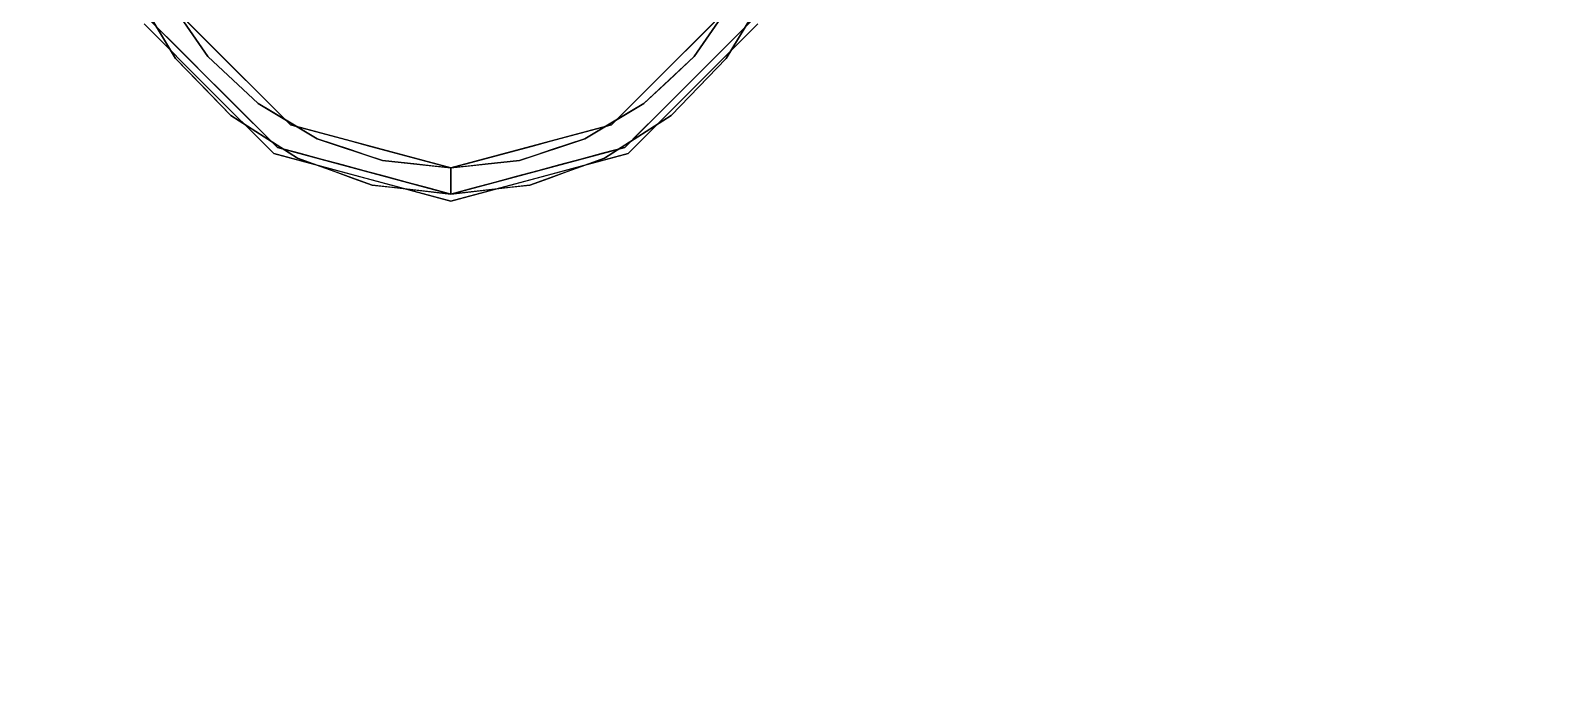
# Model space of a CAD drawing. Header units: millimetres. Extents: x -1 to 1346, y -1098 to 14.
# Drawn here: x 304.5 to 458.3, y -167.8 to -100.3 of the extents above; entities that cross this region are included whole.
import ezdxf

# ---------------------------------------------------------------- set-up
doc = ezdxf.new("R2010")
doc.units = ezdxf.units.MM
doc.layers.add('IQ_200_3D', color=1, linetype='Continuous')
doc.layers.add('IQ_204_3D', color=7, linetype='Continuous')

# ---------------------------------------------------------------- blocks, each defined once
blk = doc.blocks.new('hpp_cutout_2c_l_3d')
at = {"layer": 'IQ_200_3D'}
mesh = blk.add_polyface(dxfattribs=at)
corners = [(1345, 0, 50), (0, 0, 50), (0, -700, 50), (1345, -700, 50)]
mesh.append_faces([[corners[k] for k in face] for face in [(0, 1, 2, 3)]])
mesh = blk.add_polyface(dxfattribs=at)
corners = [(1345, -700, 0), (0, -700, 0), (0, 0, 0), (1345, 0, 0)]
mesh.append_faces([[corners[k] for k in face] for face in [(0, 1, 2, 3)]])

msp = doc.modelspace()

# ---------------------------------------------------------------- linework, layer by layer
at = {"layer": 'IQ_200_3D'}
msp.add_3dface([(1343, -645, 155), (2, -645, 155), (2, 0, 155), (1343, 0, 155)], dxfattribs=at)
at = {"layer": 'IQ_204_3D'}
for points, invisible_edges in [([(316.66, -99.26, 116.94), (316.66, -99.26, 116.94), (315.1, -96.22, 90.46), (319.24, -103.11, 97.36)], 11), ([(315.1, -96.22, 90.46), (315.1, -96.22, 90.46), (318.54, -97.18, 91.42), (319.24, -103.11, 97.36)], 6), ([(379.25, -96.22, 90.46), (379.25, -96.22, 90.46), (377.68, -99.26, 116.94), (375.1, -103.11, 97.36)], 6), ([(375.1, -103.11, 97.36), (375.1, -103.11, 97.36), (375.81, -97.18, 91.42), (379.25, -96.22, 90.46)], 6), ([(329.56, -112.15, 116.94), (330.89, -109.86, 116.94), (318.96, -97.93, 116.94), (316.66, -99.26, 116.94)], 5), ([(318.54, -97.18, 91.42), (318.54, -97.18, 91.42), (321.94, -100.91, 116.94), (322.51, -102.92, 97.17)], 6), ([(318.54, -97.18, 91.42), (318.54, -97.18, 91.42), (318.96, -97.93, 116.94), (321.94, -100.91, 116.94)], 11), ([(322.51, -102.92, 97.17), (322.51, -102.92, 97.17), (319.24, -103.11, 97.36), (318.54, -97.18, 91.42)], 6), ([(364.79, -112.15, 116.94), (377.68, -99.26, 116.94), (375.38, -97.93, 116.94), (363.46, -109.86, 116.94)], 10), ([(371.84, -102.92, 97.17), (371.84, -102.92, 97.17), (372.4, -100.91, 116.94), (375.81, -97.18, 91.42)], 6), ([(375.1, -103.11, 97.36), (375.1, -103.11, 97.36), (371.84, -102.92, 97.17), (375.81, -97.18, 91.42)], 11), ([(375.81, -97.18, 91.42), (375.81, -97.18, 91.42), (372.4, -100.91, 116.94), (375.38, -97.93, 116.94)], 11), ([(316.05, -99.62, 155), (316.05, -99.62, 117.11), (322.62, -106.19, 117.11), (322.62, -106.19, 155)], 5), ([(319.89, -102.48, 116.94), (319.89, -102.48, 116.94), (316.66, -99.26, 116.94), (319.24, -103.11, 97.36)], 13), ([(371.72, -106.19, 117.11), (378.3, -99.62, 117.11), (378.3, -99.62, 155), (371.72, -106.19, 155)], 10), ([(375.1, -103.11, 97.36), (375.1, -103.11, 97.36), (377.68, -99.26, 116.94), (374.46, -102.48, 116.94)], 11), ([(322.51, -102.92, 97.17), (322.51, -102.92, 97.17), (321.94, -100.91, 116.94), (324.92, -103.89, 116.94)], 11), ([(371.84, -102.92, 97.17), (371.84, -102.92, 97.17), (369.42, -103.89, 116.94), (372.4, -100.91, 116.94)], 11), ([(319.24, -103.11, 97.36), (319.24, -103.11, 97.36), (322.04, -106, 100.25), (319.89, -102.48, 116.94)], 13), ([(319.24, -103.11, 97.36), (319.24, -103.11, 97.36), (322.51, -102.92, 97.17), (324.84, -108.89, 103.14)], 6), ([(322.04, -106, 100.25), (322.04, -106, 100.25), (323.11, -105.71, 116.94), (319.89, -102.48, 116.94)], 11), ([(322.51, -102.92, 97.17), (322.51, -102.92, 97.17), (324.92, -103.89, 116.94), (325.06, -105.31, 99.55)], 6), ([(324.84, -108.89, 103.14), (324.84, -108.89, 103.14), (322.51, -102.92, 97.17), (327.61, -107.69, 101.94)], 11), ([(371.84, -102.92, 97.17), (371.84, -102.92, 97.17), (369.51, -108.89, 103.14), (366.74, -107.69, 101.94)], 6), ([(369.42, -103.89, 116.94), (369.42, -103.89, 116.94), (371.84, -102.92, 97.17), (369.29, -105.31, 99.55)], 11), ([(369.51, -108.89, 103.14), (369.51, -108.89, 103.14), (371.84, -102.92, 97.17), (375.1, -103.11, 97.36)], 6), ([(371.23, -105.71, 116.94), (371.23, -105.71, 116.94), (372.31, -106, 100.25), (374.46, -102.48, 116.94)], 6), ([(375.1, -103.11, 97.36), (375.1, -103.11, 97.36), (374.46, -102.48, 116.94), (372.31, -106, 100.25)], 6), ([(327.9, -106.88, 116.94), (327.9, -106.88, 116.94), (325.06, -105.31, 99.55), (324.92, -103.89, 116.94)], 6), ([(366.44, -106.88, 116.94), (366.44, -106.88, 116.94), (369.42, -103.89, 116.94), (369.29, -105.31, 99.55)], 13), ([(322.04, -106, 100.25), (322.04, -106, 100.25), (324.84, -108.89, 103.14), (323.11, -105.71, 116.94)], 13), ([(326.33, -108.93, 116.94), (326.33, -108.93, 116.94), (323.11, -105.71, 116.94), (324.84, -108.89, 103.14)], 13), ([(325.06, -105.31, 99.55), (325.06, -105.31, 99.55), (327.9, -106.88, 116.94), (327.61, -107.69, 101.94)], 6), ([(366.44, -106.88, 116.94), (366.44, -106.88, 116.94), (369.29, -105.31, 99.55), (366.74, -107.69, 101.94)], 11), ([(371.23, -105.71, 116.94), (371.23, -105.71, 116.94), (368.01, -108.93, 116.94), (369.51, -108.89, 103.14)], 13), ([(372.31, -106, 100.25), (372.31, -106, 100.25), (371.23, -105.71, 116.94), (369.51, -108.89, 103.14)], 6), ([(322.62, -106.19, 155), (322.62, -106.19, 117.11), (329.2, -112.77, 117.11), (329.2, -112.77, 155)], 5), ([(327.61, -107.69, 101.94), (327.61, -107.69, 101.94), (327.9, -106.88, 116.94), (330.61, -109.48, 103.72)], 6), ([(330.89, -109.86, 116.94), (330.89, -109.86, 116.94), (330.61, -109.48, 103.72), (327.9, -106.88, 116.94)], 6), ([(366.44, -106.88, 116.94), (366.44, -106.88, 116.94), (363.74, -109.48, 103.72), (363.46, -109.86, 116.94)], 6), ([(363.74, -109.48, 103.72), (363.74, -109.48, 103.72), (366.44, -106.88, 116.94), (366.74, -107.69, 101.94)], 6), ([(371.72, -106.19, 155), (365.14, -112.77, 155), (365.14, -112.77, 117.11), (371.72, -106.19, 117.11)], 10), ([(327.61, -107.69, 101.94), (327.61, -107.69, 101.94), (331.6, -113.25, 107.49), (324.84, -108.89, 103.14)], 11), ([(328.22, -111.07, 105.32), (328.22, -111.07, 105.32), (326.33, -108.93, 116.94), (324.84, -108.89, 103.14)], 6), ([(327.95, -110.54, 116.94), (327.95, -110.54, 116.94), (326.33, -108.93, 116.94), (328.22, -111.07, 105.32)], 13), ([(327.61, -107.69, 101.94), (327.61, -107.69, 101.94), (333.61, -111.26, 105.51), (331.6, -113.25, 107.49)], 13), ([(362.74, -113.25, 107.49), (362.74, -113.25, 107.49), (360.74, -111.26, 105.51), (366.74, -107.69, 101.94)], 11), ([(366.74, -107.69, 101.94), (366.74, -107.69, 101.94), (369.51, -108.89, 103.14), (362.74, -113.25, 107.49)], 11), ([(369.51, -108.89, 103.14), (369.51, -108.89, 103.14), (368.01, -108.93, 116.94), (366.12, -111.07, 105.32)], 6), ([(366.4, -110.54, 116.94), (366.4, -110.54, 116.94), (366.12, -111.07, 105.32), (368.01, -108.93, 116.94)], 6), ([(328.22, -111.07, 105.32), (328.22, -111.07, 105.32), (329.56, -112.15, 116.94), (327.95, -110.54, 116.94)], 11), ([(347.17, -116.87, 116.94), (347.17, -114.22, 116.94), (330.89, -109.86, 116.94), (329.56, -112.15, 116.94)], 4), ([(330.89, -109.86, 116.94), (330.89, -109.86, 116.94), (333.61, -111.26, 105.51), (330.61, -109.48, 103.72)], 11), ([(333.61, -111.26, 105.51), (333.61, -111.26, 105.51), (330.89, -109.86, 116.94), (334.96, -110.95, 116.94)], 11), ([(347.17, -116.87, 116.94), (364.79, -112.15, 116.94), (363.46, -109.86, 116.94), (347.17, -114.22, 116.94)], 2), ([(359.39, -110.95, 116.94), (359.39, -110.95, 116.94), (363.46, -109.86, 116.94), (360.74, -111.26, 105.51)], 13), ([(360.74, -111.26, 105.51), (360.74, -111.26, 105.51), (363.46, -109.86, 116.94), (363.74, -109.48, 103.72)], 6), ([(366.4, -110.54, 116.94), (366.4, -110.54, 116.94), (364.79, -112.15, 116.94), (366.12, -111.07, 105.32)], 13), ([(328.22, -111.07, 105.32), (328.22, -111.07, 105.32), (331.6, -113.25, 107.49), (329.56, -112.15, 116.94)], 13), ([(331.76, -112.74, 116.94), (331.76, -112.74, 116.94), (329.56, -112.15, 116.94), (331.6, -113.25, 107.49)], 13), ([(331.6, -113.25, 107.49), (331.6, -113.25, 107.49), (333.61, -111.26, 105.51), (339.18, -115.96, 110.2)], 6), ([(334.96, -110.95, 116.94), (334.96, -110.95, 116.94), (336.92, -112.37, 106.61), (333.61, -111.26, 105.51)], 11), ([(340.23, -113.47, 107.72), (340.23, -113.47, 107.72), (339.18, -115.96, 110.2), (333.61, -111.26, 105.51)], 6), ([(336.92, -112.37, 106.61), (336.92, -112.37, 106.61), (334.96, -110.95, 116.94), (336.99, -111.49, 116.94)], 11), ([(338.58, -112.92, 107.17), (338.58, -112.92, 107.17), (336.92, -112.37, 106.61), (336.99, -111.49, 116.94)], 13), ([(336.99, -111.49, 116.94), (336.99, -111.49, 116.94), (339.03, -112.04, 116.94), (338.58, -112.92, 107.17)], 13), ([(339.03, -112.04, 116.94), (339.03, -112.04, 116.94), (340.23, -113.47, 107.72), (338.58, -112.92, 107.17)], 11), ([(340.23, -113.47, 107.72), (340.23, -113.47, 107.72), (339.03, -112.04, 116.94), (341.07, -112.58, 116.94)], 11), ([(354.11, -113.47, 107.72), (354.11, -113.47, 107.72), (353.28, -112.58, 116.94), (355.32, -112.04, 116.94)], 11), ([(355.17, -115.96, 110.2), (355.17, -115.96, 110.2), (354.11, -113.47, 107.72), (360.74, -111.26, 105.51)], 11), ([(355.77, -112.92, 107.17), (355.77, -112.92, 107.17), (354.11, -113.47, 107.72), (355.32, -112.04, 116.94)], 13), ([(360.74, -111.26, 105.51), (360.74, -111.26, 105.51), (362.74, -113.25, 107.49), (355.17, -115.96, 110.2)], 11), ([(357.35, -111.49, 116.94), (357.35, -111.49, 116.94), (355.77, -112.92, 107.17), (355.32, -112.04, 116.94)], 6), ([(355.77, -112.92, 107.17), (355.77, -112.92, 107.17), (357.35, -111.49, 116.94), (357.43, -112.37, 106.61)], 6), ([(359.39, -110.95, 116.94), (359.39, -110.95, 116.94), (357.43, -112.37, 106.61), (357.35, -111.49, 116.94)], 6), ([(357.43, -112.37, 106.61), (357.43, -112.37, 106.61), (359.39, -110.95, 116.94), (360.74, -111.26, 105.51)], 6), ([(362.74, -113.25, 107.49), (362.74, -113.25, 107.49), (364.79, -112.15, 116.94), (362.59, -112.74, 116.94)], 11), ([(364.79, -112.15, 116.94), (364.79, -112.15, 116.94), (362.74, -113.25, 107.49), (366.12, -111.07, 105.32)], 11), ([(338.9, -115.37, 117.11), (338.9, -115.37, 117.11), (338.19, -115.18, 155), (329.2, -112.77, 117.11)], 6), ([(329.2, -112.77, 117.11), (329.2, -112.77, 117.11), (338.19, -115.18, 155), (329.2, -112.77, 155)], 11), ([(331.76, -112.74, 116.94), (331.76, -112.74, 116.94), (331.6, -113.25, 107.49), (333.5, -113.92, 108.17)], 11), ([(333.5, -113.92, 108.17), (333.5, -113.92, 108.17), (333.96, -113.33, 116.94), (331.76, -112.74, 116.94)], 11), ([(333.5, -113.92, 108.17), (333.5, -113.92, 108.17), (335.39, -114.6, 108.85), (333.96, -113.33, 116.94)], 13), ([(336.16, -113.92, 116.94), (336.16, -113.92, 116.94), (333.96, -113.33, 116.94), (335.39, -114.6, 108.85)], 13), ([(339.18, -115.96, 110.2), (339.18, -115.96, 110.2), (340.23, -113.47, 107.72), (347.17, -114.22, 108.47)], 11), ([(340.23, -113.47, 107.72), (340.23, -113.47, 107.72), (341.07, -112.58, 116.94), (343.1, -113.13, 116.94)], 11), ([(340.23, -113.47, 107.72), (340.23, -113.47, 107.72), (343.1, -113.13, 116.94), (343.7, -113.85, 108.09)], 6), ([(343.7, -113.85, 108.09), (343.7, -113.85, 108.09), (343.1, -113.13, 116.94), (345.14, -113.67, 116.94)], 11), ([(343.7, -113.85, 108.09), (343.7, -113.85, 108.09), (345.14, -113.67, 116.94), (345.44, -114.03, 108.28)], 6), ([(347.17, -114.22, 116.94), (347.17, -114.22, 116.94), (345.44, -114.03, 108.28), (345.14, -113.67, 116.94)], 6), ([(354.11, -113.47, 107.72), (354.11, -113.47, 107.72), (355.17, -115.96, 110.2), (347.17, -114.22, 108.47)], 6), ([(348.91, -114.03, 108.28), (348.91, -114.03, 108.28), (347.17, -114.22, 116.94), (349.21, -113.67, 116.94)], 11), ([(349.21, -113.67, 116.94), (349.21, -113.67, 116.94), (350.64, -113.85, 108.09), (348.91, -114.03, 108.28)], 11), ([(351.24, -113.13, 116.94), (351.24, -113.13, 116.94), (350.64, -113.85, 108.09), (349.21, -113.67, 116.94)], 6), ([(351.24, -113.13, 116.94), (351.24, -113.13, 116.94), (354.11, -113.47, 107.72), (350.64, -113.85, 108.09)], 11), ([(354.11, -113.47, 107.72), (354.11, -113.47, 107.72), (351.24, -113.13, 116.94), (353.28, -112.58, 116.94)], 11), ([(356.16, -115.18, 155), (356.16, -115.18, 155), (355.45, -115.37, 117.11), (365.14, -112.77, 117.11)], 11), ([(365.14, -112.77, 155), (365.14, -112.77, 155), (356.16, -115.18, 155), (365.14, -112.77, 117.11)], 13), ([(358.95, -114.6, 108.85), (358.95, -114.6, 108.85), (360.38, -113.33, 116.94), (358.18, -113.92, 116.94)], 11), ([(358.95, -114.6, 108.85), (358.95, -114.6, 108.85), (360.85, -113.92, 108.17), (360.38, -113.33, 116.94)], 13), ([(360.38, -113.33, 116.94), (360.38, -113.33, 116.94), (360.85, -113.92, 108.17), (362.59, -112.74, 116.94)], 6), ([(362.74, -113.25, 107.49), (362.74, -113.25, 107.49), (362.59, -112.74, 116.94), (360.85, -113.92, 108.17)], 6), ([(336.16, -113.92, 116.94), (336.16, -113.92, 116.94), (335.39, -114.6, 108.85), (337.29, -115.28, 109.52)], 11), ([(338.37, -114.51, 116.94), (338.37, -114.51, 116.94), (336.16, -113.92, 116.94), (337.29, -115.28, 109.52)], 13), ([(337.29, -115.28, 109.52), (337.29, -115.28, 109.52), (339.18, -115.96, 110.2), (338.37, -114.51, 116.94)], 13), ([(338.19, -115.18, 155), (338.19, -115.18, 155), (338.9, -115.37, 117.11), (347.17, -117.59, 155)], 6), ([(340.57, -115.1, 116.94), (340.57, -115.1, 116.94), (338.37, -114.51, 116.94), (339.18, -115.96, 110.2)], 13), ([(339.18, -115.96, 110.2), (339.18, -115.96, 110.2), (347.17, -114.22, 108.47), (347.17, -116.87, 111.12)], 6), ([(340.57, -115.1, 116.94), (340.57, -115.1, 116.94), (339.18, -115.96, 110.2), (341.18, -116.19, 110.43)], 11), ([(340.57, -115.1, 116.94), (340.57, -115.1, 116.94), (341.18, -116.19, 110.43), (342.77, -115.69, 116.94)], 6), ([(345.44, -114.03, 108.28), (345.44, -114.03, 108.28), (347.17, -114.22, 116.94), (347.17, -114.22, 108.47)], 2), ([(347.17, -114.22, 116.94), (347.17, -114.22, 116.94), (348.91, -114.03, 108.28), (347.17, -114.22, 108.47)], 2), ([(347.17, -114.22, 108.47), (347.17, -114.22, 108.47), (355.17, -115.96, 110.2), (347.17, -116.87, 111.12)], 11), ([(356.16, -115.18, 155), (356.16, -115.18, 155), (347.17, -117.59, 155), (355.45, -115.37, 117.11)], 13), ([(353.78, -115.1, 116.94), (353.78, -115.1, 116.94), (351.58, -115.69, 116.94), (353.17, -116.19, 110.43)], 13), ([(353.17, -116.19, 110.43), (353.17, -116.19, 110.43), (355.17, -115.96, 110.2), (353.78, -115.1, 116.94)], 13), ([(355.98, -114.51, 116.94), (355.98, -114.51, 116.94), (353.78, -115.1, 116.94), (355.17, -115.96, 110.2)], 13), ([(355.17, -115.96, 110.2), (355.17, -115.96, 110.2), (357.06, -115.28, 109.52), (355.98, -114.51, 116.94)], 13), ([(355.98, -114.51, 116.94), (355.98, -114.51, 116.94), (357.06, -115.28, 109.52), (358.18, -113.92, 116.94)], 6), ([(358.95, -114.6, 108.85), (358.95, -114.6, 108.85), (358.18, -113.92, 116.94), (357.06, -115.28, 109.52)], 6), ([(338.9, -115.37, 117.11), (338.9, -115.37, 117.11), (347.17, -117.59, 117.11), (347.17, -117.59, 155)], 9), ([(341.18, -116.19, 110.43), (341.18, -116.19, 110.43), (343.18, -116.42, 110.66), (342.77, -115.69, 116.94)], 13), ([(344.97, -116.28, 116.94), (344.97, -116.28, 116.94), (342.77, -115.69, 116.94), (343.18, -116.42, 110.66)], 13), ([(343.18, -116.42, 110.66), (343.18, -116.42, 110.66), (345.17, -116.64, 110.89), (344.97, -116.28, 116.94)], 13), ([(344.97, -116.28, 116.94), (344.97, -116.28, 116.94), (345.17, -116.64, 110.89), (347.17, -116.87, 116.94)], 6), ([(347.17, -116.87, 111.12), (347.17, -116.87, 111.12), (347.17, -116.87, 116.94), (345.17, -116.64, 110.89)], 4), ([(347.17, -117.59, 117.11), (347.17, -117.59, 117.11), (355.45, -115.37, 117.11), (347.17, -117.59, 155)], 4), ([(349.37, -116.28, 116.94), (349.37, -116.28, 116.94), (347.17, -116.87, 116.94), (349.17, -116.64, 110.89)], 13), ([(347.17, -116.87, 111.12), (347.17, -116.87, 111.12), (349.17, -116.64, 110.89), (347.17, -116.87, 116.94)], 4), ([(349.17, -116.64, 110.89), (349.17, -116.64, 110.89), (351.17, -116.42, 110.66), (349.37, -116.28, 116.94)], 13), ([(349.37, -116.28, 116.94), (349.37, -116.28, 116.94), (351.17, -116.42, 110.66), (351.58, -115.69, 116.94)], 6), ([(351.17, -116.42, 110.66), (351.17, -116.42, 110.66), (353.17, -116.19, 110.43), (351.58, -115.69, 116.94)], 13)]:
    msp.add_3dface(points, dxfattribs=dict(at, invisible_edges=invisible_edges))

# ---------------------------------------------------------------- block references
msp.add_blockref('hpp_cutout_2c_l_3d', (0, 0, 855))

doc.saveas('drawing.dxf')
